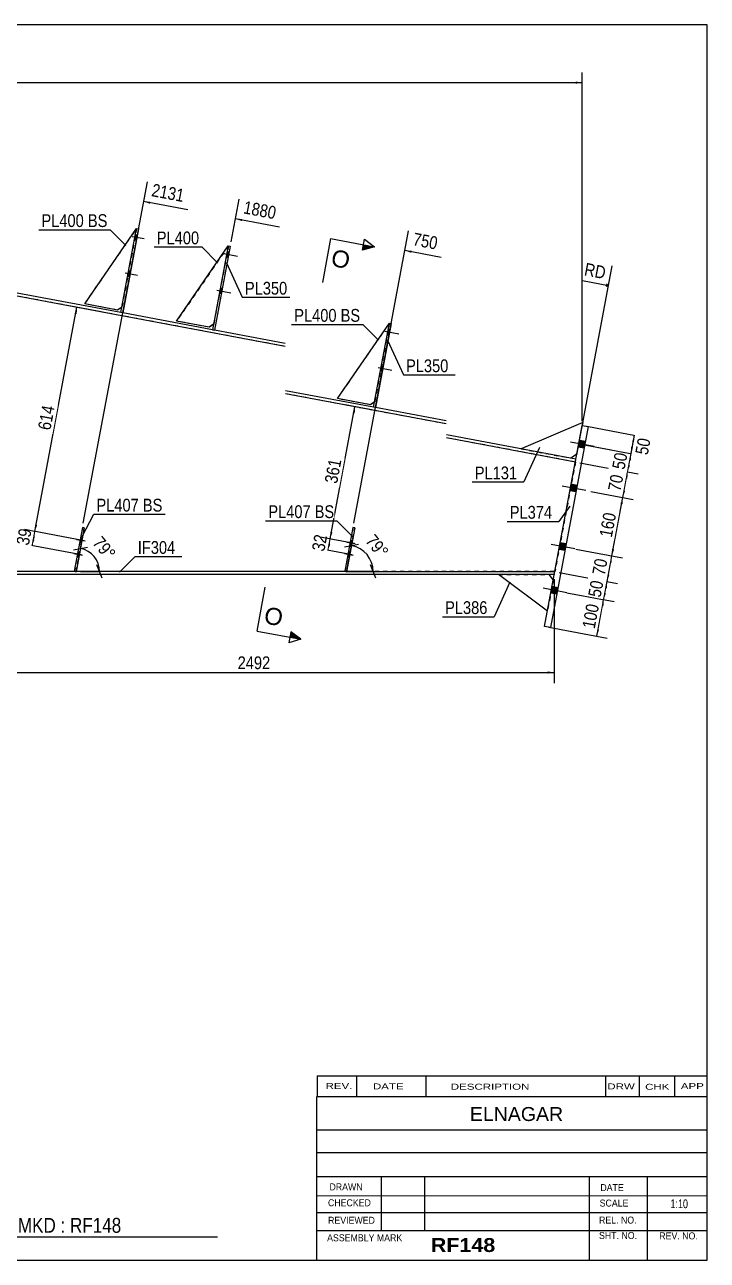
# Model space of a CAD drawing. Header units: millimetres. Extents: x -240 to 163, y -154 to 123.
# Drawn here: x 9.8 to 162.9, y -153.6 to 123.4 of the extents above; entities that cross this region are included whole.
import ezdxf

# ---------------------------------------------------------------- set-up
doc = ezdxf.new("R2010")
doc.units = ezdxf.units.MM
doc.linetypes.add('DXK_LINE_DOT1', pattern=[1.8814, 0.9407, -0.9407])
doc.linetypes.add('DXK_LINE_DOT2', pattern=[3.9198, 1.9599, -1.9599])
doc.styles.add('Arial', font='ARIAL.TTF', dxfattribs={"height": 0.2})
doc.styles.add('Arial Bold', font='ARIALBD.TTF', dxfattribs={"height": 0.2})
doc.styles.add('Arial Narrow', font='ARIALN.TTF', dxfattribs={"height": 0.2})

# ---------------------------------------------------------------- blocks, each defined once
blk = doc.blocks.new('Unknown-627308215-1211')
at = {"color": 5, "linetype": 'Continuous'}
for p, q in [((162.91, 123.44), (-237.09, 123.44)), ((-237.09, 123.44), (-237.09, -153.56)), ((162.91, -153.56), (162.91, 123.44)), ((-237.09, -153.56), (162.91, -153.56))]:
    blk.add_line(p, q, dxfattribs=at)
at = {"color": 174, "linetype": 'Continuous', "style": 'Arial'}
blk.add_text('Tekla structures', height=1.9102, rotation=90, dxfattribs=at).set_placement((-237.59, -153.06))
blk = doc.blocks.new('Part-627308215-1316 - 1232')
at = {"color": 2, "linetype": 'Continuous'}
for p, q in [((31.36, 58.91), (34.89, 77.75)), ((35.3, 77.67), (31.77, 58.84)), ((34.89, 77.75), (35.3, 77.67)), ((31.77, 58.84), (31.36, 58.91))]:
    blk.add_line(p, q, dxfattribs=at)
blk = doc.blocks.new('Part-627308215-1524 - 1232')
at = {"color": 2, "linetype": 'Continuous'}
for p, q in [((21.22, 0.83), (-6.19, 0.83)), ((68.18, 0.17), (-6.19, 0.17)), ((68.18, 0.83), (21.3, 0.83)), ((81.91, 0.83), (68.28, 0.83)), ((104.33, 0.17), (68.28, 0.17)), ((81.99, 0.83), (104.33, 0.83)), ((104.43, 0.83), (128.59, 0.83)), ((128.59, 0.17), (104.43, 0.17)), ((128.59, 0.83), (128.59, 0.17))]:
    blk.add_line(p, q, dxfattribs=at)
at = {"color": 7, "linetype": 'DXK_LINE_DOT1'}
for p, q in [((-6.19, 0.17), (-6.19, 0.83)), ((68.18, 0.83), (21.22, 0.83)), ((104.33, 0.83), (68.28, 0.83)), ((128.59, 0.83), (104.43, 0.83)), ((128.59, 0.17), (128.59, 0.17)), ((128.59, 0.17), (128.59, 0.17))]:
    blk.add_line(p, q, dxfattribs=at)
blk = doc.blocks.new('Part-627308215-1267 - 1232')
at = {"color": 2, "linetype": 'Continuous'}
for p, q in [((23.24, 60.86), (34.89, 77.75)), ((30.61, 59.48), (23.24, 60.86)), ((31.59, 60.14), (30.61, 59.48))]:
    blk.add_line(p, q, dxfattribs=at)
at = {"color": 7, "linetype": 'DXK_LINE_DOT1'}
blk.add_line((34.89, 77.75), (31.59, 60.14), dxfattribs=at)
blk = doc.blocks.new('Part-627308215-1272 - 1232')
at = {"color": 2, "linetype": 'Continuous'}
for p, q in [((43.8, 57), (55.45, 73.89)), ((51.17, 55.62), (43.8, 57)), ((52.14, 56.28), (51.17, 55.62))]:
    blk.add_line(p, q, dxfattribs=at)
at = {"color": 7, "linetype": 'DXK_LINE_DOT1'}
blk.add_line((55.45, 73.89), (52.14, 56.28), dxfattribs=at)
blk = doc.blocks.new('Part-627308215-1294 - 1232')
at = {"color": 7, "linetype": 'DXK_LINE_DOT1'}
for p, q in [((83.42, 10.72), (81.58, 0.9)), ((81.99, 0.82), (83.83, 10.65)), ((83.83, 10.65), (83.42, 10.72)), ((81.58, 0.9), (81.99, 0.82)), ((81.73, 1.71), (82.14, 1.64))]:
    blk.add_line(p, q, dxfattribs=at)
blk = doc.blocks.new('Part-627308215-1338 - 1232')
at = {"color": 2, "linetype": 'Continuous'}
for p, q in [((127.05, -8.02), (116.09, 0.17)), ((127.34, 0.17), (128.36, -1.06))]:
    blk.add_line(p, q, dxfattribs=at)
at = {"color": 7, "linetype": 'DXK_LINE_DOT1'}
for p, q in [((116.09, 0.17), (127.34, 0.17)), ((128.36, -1.06), (127.05, -8.02))]:
    blk.add_line(p, q, dxfattribs=at)
blk = doc.blocks.new('Part-627308215-1360 - 1232')
at = {"color": 2, "linetype": 'Continuous'}
for p, q in [((134.99, 34.25), (121.17, 28.37)), ((134.99, 34.25), (134.87, 33.59)), ((132.23, 26.29), (133.69, 27.29))]:
    blk.add_line(p, q, dxfattribs=at)
at = {"color": 7, "linetype": 'DXK_LINE_DOT1'}
for p, q in [((133.69, 27.29), (134.87, 33.59)), ((121.17, 28.37), (132.23, 26.29))]:
    blk.add_line(p, q, dxfattribs=at)
blk = doc.blocks.new('Part-627308215-1382 - 1232')
at = {"color": 2, "linetype": 'Continuous'}
for p, q in [((126.41, -11.45), (134.87, 33.59)), ((136.18, 33.35), (127.72, -11.7)), ((134.87, 33.59), (136.18, 33.35)), ((127.72, -11.7), (126.41, -11.45))]:
    blk.add_line(p, q, dxfattribs=at)
blk = doc.blocks.new('Bolt-627308215-1615 - 1232')
at = {"linetype": 'Continuous'}
for points in [[(34.84, 75.22), (35.06, 76.36), (34.65, 76.44), (34.43, 75.29)], [(34.84, 75.22), (35.06, 76.36), (34.65, 76.44), (34.43, 75.29)], [(34.84, 75.22), (35.06, 76.36), (34.65, 76.44), (34.43, 75.29)], [(33.3, 67.03), (33.52, 68.17), (33.11, 68.25), (32.89, 67.1)], [(33.3, 67.03), (33.52, 68.17), (33.11, 68.25), (32.89, 67.1)], [(33.3, 67.03), (33.52, 68.17), (33.11, 68.25), (32.89, 67.1)]]:
    blk.add_hatch(color=3, dxfattribs=at).paths.add_polyline_path(points)
at = {"color": 3, "linetype": 'Continuous'}
for p, q in [((33.88, 75.99), (36.59, 75.48)), ((33.88, 75.99), (36.59, 75.48)), ((33.88, 75.99), (36.59, 75.48)), ((34.43, 75.29), (34.84, 75.22)), ((34.43, 75.29), (34.84, 75.22)), ((34.43, 75.29), (34.84, 75.22)), ((34.65, 76.44), (35.06, 76.36)), ((34.65, 76.44), (35.06, 76.36)), ((34.65, 76.44), (35.06, 76.36)), ((32.35, 67.8), (35.05, 67.29)), ((32.35, 67.8), (35.05, 67.29)), ((32.35, 67.8), (35.05, 67.29)), ((32.89, 67.1), (33.3, 67.03)), ((32.89, 67.1), (33.3, 67.03)), ((32.89, 67.1), (33.3, 67.03)), ((33.11, 68.25), (33.52, 68.17)), ((33.11, 68.25), (33.52, 68.17)), ((33.11, 68.25), (33.52, 68.17))]:
    blk.add_line(p, q, dxfattribs=at)
blk = doc.blocks.new('Part-627308215-1418 - 1232')
at = {"color": 2, "linetype": 'Continuous'}
for p, q in [((55.45, 73.89), (51.91, 55.05)), ((55.86, 73.81), (52.32, 54.98)), ((55.45, 73.89), (55.86, 73.81)), ((51.91, 55.05), (52.32, 54.98))]:
    blk.add_line(p, q, dxfattribs=at)
blk = doc.blocks.new('Part-627308215-1445 - 1232')
at = {"color": 2, "linetype": 'Continuous'}
for p, q in [((83.42, 10.72), (81.58, 0.9)), ((83.83, 10.65), (81.99, 0.82)), ((83.42, 10.72), (83.83, 10.65)), ((81.99, 0.82), (81.58, 0.9))]:
    blk.add_line(p, q, dxfattribs=at)
blk = doc.blocks.new('Part-627308215-1450 - 1232')
at = {"color": 2, "linetype": 'Continuous'}
for p, q in [((79.95, 39.62), (91.6, 56.51)), ((87.32, 38.24), (79.95, 39.62)), ((88.29, 38.9), (87.32, 38.24))]:
    blk.add_line(p, q, dxfattribs=at)
at = {"color": 7, "linetype": 'DXK_LINE_DOT1'}
blk.add_line((91.6, 56.51), (88.29, 38.9), dxfattribs=at)
blk = doc.blocks.new('Part-627308215-1455 - 1232')
at = {"color": 2, "linetype": 'Continuous'}
for p, q in [((88.06, 37.67), (91.6, 56.51)), ((92.01, 56.43), (88.47, 37.6)), ((91.6, 56.51), (92.01, 56.43)), ((88.47, 37.6), (88.06, 37.67))]:
    blk.add_line(p, q, dxfattribs=at)
blk = doc.blocks.new('Bolt-627308215-1614 - 1232')
at = {"color": 3, "linetype": 'DXK_LINE_DOT2'}
for p, q in [((82.01, 7.47), (84.71, 6.97)), ((82.68, 6.75), (83.09, 6.68)), ((82.89, 7.9), (83.3, 7.82)), ((81.52, 4.89), (84.22, 4.38)), ((82.19, 4.17), (82.6, 4.09)), ((82.41, 5.32), (82.82, 5.24))]:
    blk.add_line(p, q, dxfattribs=at)
blk = doc.blocks.new('Bolt-627308215-1621 - 1232')
at = {"linetype": 'Continuous'}
for points in [[(82.89, 7.9), (82.68, 6.75), (83.09, 6.68), (83.3, 7.82)], [(82.41, 5.32), (82.19, 4.17), (82.6, 4.09), (82.82, 5.24)]]:
    blk.add_hatch(color=3, dxfattribs=at).paths.add_polyline_path(points)
at = {"color": 3, "linetype": 'Continuous'}
for p, q in [((82.13, 7.45), (83.19, 7.25)), ((82.68, 6.75), (83.09, 6.68)), ((82.89, 7.9), (83.3, 7.82)), ((81.64, 4.87), (82.71, 4.67)), ((82.19, 4.17), (82.6, 4.09)), ((82.41, 5.32), (82.82, 5.24))]:
    blk.add_line(p, q, dxfattribs=at)
blk = doc.blocks.new('Part-627308215-1502 - 1232')
at = {"color": 2, "linetype": 'Continuous'}
for p, q in [((-39.52, 71.55), (-39.4, 72.2)), ((-39.4, 72.2), (-7.06, 66.13)), ((68.18, 51.32), (-39.52, 71.55)), ((31.36, 58.91), (-6.65, 66.05)), ((51.91, 55.05), (31.77, 58.84)), ((68.18, 52), (52.32, 54.98)), ((88.06, 37.67), (68.28, 41.39)), ((104.33, 33.94), (68.28, 40.71)), ((104.33, 34.62), (88.47, 37.6)), ((133.45, 26.06), (104.43, 31.51)), ((133.33, 25.4), (104.43, 30.83))]:
    blk.add_line(p, q, dxfattribs=at)
at = {"color": 7, "linetype": 'DXK_LINE_DOT1'}
for p, q in [((-6.65, 66.05), (-7.06, 66.13)), ((31.77, 58.84), (31.36, 58.91)), ((52.32, 54.98), (51.91, 55.05)), ((88.47, 37.6), (88.06, 37.67)), ((133.33, 25.4), (133.45, 26.06))]:
    blk.add_line(p, q, dxfattribs=at)
blk = doc.blocks.new('Bolt-627308215-1619 - 1232')
at = {"linetype": 'Continuous'}
for points in [[(55.4, 71.36), (55.61, 72.5), (55.2, 72.58), (54.99, 71.43)], [(55.4, 71.36), (55.61, 72.5), (55.2, 72.58), (54.99, 71.43)], [(55.4, 71.36), (55.61, 72.5), (55.2, 72.58), (54.99, 71.43)], [(53.86, 63.17), (54.08, 64.31), (53.67, 64.39), (53.45, 63.24)], [(53.86, 63.17), (54.08, 64.31), (53.67, 64.39), (53.45, 63.24)], [(53.86, 63.17), (54.08, 64.31), (53.67, 64.39), (53.45, 63.24)]]:
    blk.add_hatch(color=3, dxfattribs=at).paths.add_polyline_path(points)
at = {"color": 3, "linetype": 'Continuous'}
for p, q in [((54.44, 72.13), (57.55, 71.55)), ((54.44, 72.13), (57.55, 71.55)), ((54.44, 72.13), (57.55, 71.55)), ((55.2, 72.58), (55.61, 72.5)), ((55.2, 72.58), (55.61, 72.5)), ((55.2, 72.58), (55.61, 72.5)), ((54.99, 71.43), (55.4, 71.36)), ((54.99, 71.43), (55.4, 71.36)), ((54.99, 71.43), (55.4, 71.36)), ((52.9, 63.94), (56.02, 63.36)), ((52.9, 63.94), (56.02, 63.36)), ((52.9, 63.94), (56.02, 63.36)), ((53.67, 64.39), (54.08, 64.31)), ((53.67, 64.39), (54.08, 64.31)), ((53.67, 64.39), (54.08, 64.31)), ((53.45, 63.24), (53.86, 63.17)), ((53.45, 63.24), (53.86, 63.17)), ((53.45, 63.24), (53.86, 63.17))]:
    blk.add_line(p, q, dxfattribs=at)
blk = doc.blocks.new('Bolt-627308215-1616 - 1232')
at = {"linetype": 'Continuous'}
for points in [[(134.24, 30.23), (133.96, 28.76), (135.27, 28.51), (135.55, 29.99)], [(134.24, 30.23), (133.96, 28.76), (135.27, 28.51), (135.55, 29.99)], [(132.39, 20.41), (132.12, 18.93), (133.43, 18.69), (133.7, 20.16)], [(132.39, 20.41), (132.12, 18.93), (133.43, 18.69), (133.7, 20.16)], [(129.93, 7.3), (129.66, 5.83), (130.97, 5.58), (131.24, 7.06)], [(129.93, 7.3), (129.66, 5.83), (130.97, 5.58), (131.24, 7.06)], [(128.09, -2.53), (127.81, -4), (129.12, -4.25), (129.4, -2.77)], [(128.09, -2.53), (127.81, -4), (129.12, -4.25), (129.4, -2.77)]]:
    blk.add_hatch(color=3, dxfattribs=at).paths.add_polyline_path(points)
at = {"color": 3, "linetype": 'Continuous'}
for p, q in [((137.54, 28.85), (132.22, 29.85)), ((137.54, 28.85), (132.22, 29.85)), ((135.27, 28.51), (133.96, 28.76)), ((135.27, 28.51), (133.96, 28.76)), ((135.55, 29.99), (134.24, 30.23)), ((135.55, 29.99), (134.24, 30.23)), ((135.69, 19.02), (130.37, 20.02)), ((135.69, 19.02), (130.37, 20.02)), ((133.7, 20.16), (132.39, 20.41)), ((133.7, 20.16), (132.39, 20.41)), ((133.43, 18.69), (132.12, 18.93)), ((133.43, 18.69), (132.12, 18.93)), ((133.23, 5.92), (127.91, 6.92)), ((133.23, 5.92), (127.91, 6.92)), ((130.97, 5.58), (129.66, 5.83)), ((130.97, 5.58), (129.66, 5.83)), ((131.24, 7.06), (129.93, 7.3)), ((131.24, 7.06), (129.93, 7.3)), ((129.4, -2.77), (128.09, -2.53)), ((129.4, -2.77), (128.09, -2.53)), ((131.39, -3.91), (126.06, -2.91)), ((131.39, -3.91), (126.06, -2.91)), ((129.12, -4.25), (127.81, -4)), ((129.12, -4.25), (127.81, -4))]:
    blk.add_line(p, q, dxfattribs=at)
blk = doc.blocks.new('Bolt-627308215-1611 - 1232')
at = {"color": 3, "linetype": 'DXK_LINE_DOT2'}
for p, q in [((22.31, 8.49), (22.72, 8.42)), ((21.42, 8.07), (24.13, 7.56)), ((22.1, 7.35), (22.5, 7.27)), ((20.83, 4.89), (23.53, 4.38)), ((21.5, 4.17), (21.91, 4.1)), ((21.71, 5.32), (22.12, 5.24))]:
    blk.add_line(p, q, dxfattribs=at)
blk = doc.blocks.new('Bolt-627308215-1612 - 1232')
at = {"linetype": 'Continuous'}
for points in [[(22.5, 7.27), (22.72, 8.42), (22.31, 8.49), (22.1, 7.35)], [(21.91, 4.1), (22.12, 5.24), (21.71, 5.32), (21.5, 4.17)]]:
    blk.add_hatch(color=3, dxfattribs=at).paths.add_polyline_path(points)
at = {"color": 3, "linetype": 'Continuous'}
for p, q in [((22.31, 8.49), (22.72, 8.42)), ((21.55, 8.04), (22.61, 7.84)), ((22.1, 7.35), (22.5, 7.27)), ((20.95, 4.87), (22.02, 4.67)), ((21.5, 4.17), (21.91, 4.1)), ((21.71, 5.32), (22.12, 5.24))]:
    blk.add_line(p, q, dxfattribs=at)
blk = doc.blocks.new('Bolt-627308215-1622 - 1232')
at = {"linetype": 'Continuous'}
for points in [[(91.54, 53.98), (91.76, 55.12), (91.35, 55.2), (91.14, 54.05)], [(91.54, 53.98), (91.76, 55.12), (91.35, 55.2), (91.14, 54.05)], [(91.54, 53.98), (91.76, 55.12), (91.35, 55.2), (91.14, 54.05)], [(90.01, 45.79), (90.22, 46.93), (89.81, 47.01), (89.6, 45.86)], [(90.01, 45.79), (90.22, 46.93), (89.81, 47.01), (89.6, 45.86)], [(90.01, 45.79), (90.22, 46.93), (89.81, 47.01), (89.6, 45.86)]]:
    blk.add_hatch(color=3, dxfattribs=at).paths.add_polyline_path(points)
at = {"color": 3, "linetype": 'Continuous'}
for p, q in [((90.59, 54.75), (93.7, 54.16)), ((90.59, 54.75), (93.7, 54.16)), ((90.59, 54.75), (93.7, 54.16)), ((91.14, 54.05), (91.54, 53.98)), ((91.14, 54.05), (91.54, 53.98)), ((91.14, 54.05), (91.54, 53.98)), ((91.35, 55.2), (91.76, 55.12)), ((91.35, 55.2), (91.76, 55.12)), ((91.35, 55.2), (91.76, 55.12)), ((89.05, 46.56), (92.16, 45.97)), ((89.05, 46.56), (92.16, 45.97)), ((89.05, 46.56), (92.16, 45.97)), ((89.6, 45.86), (90.01, 45.79)), ((89.6, 45.86), (90.01, 45.79)), ((89.6, 45.86), (90.01, 45.79)), ((89.81, 47.01), (90.22, 46.93)), ((89.81, 47.01), (90.22, 46.93)), ((89.81, 47.01), (90.22, 46.93))]:
    blk.add_line(p, q, dxfattribs=at)
blk = doc.blocks.new('Part-627308215-1648 - 1232')
at = {"color": 2, "linetype": 'Continuous'}
for p, q in [((-39.52, 0.83), (-39.52, 71.55)), ((128.72, 0.83), (128.59, 0.83))]:
    blk.add_line(p, q, dxfattribs=at)
at = {"color": 7, "linetype": 'DXK_LINE_DOT1'}
for p, q in [((68.18, 51.32), (-39.52, 71.55)), ((104.33, 33.94), (68.28, 40.71)), ((133.33, 25.4), (104.43, 30.83)), ((133.33, 25.4), (128.72, 0.83)), ((21.22, 0.83), (-39.52, 0.83))]:
    blk.add_line(p, q, dxfattribs=at)
blk = doc.blocks.new('Part-627308215-1685 - 1232')
at = {"color": 7, "linetype": 'DXK_LINE_DOT1'}
for p, q in [((23.24, 60.86), (34.89, 77.75)), ((30.61, 59.48), (23.24, 60.86)), ((31.59, 60.14), (30.61, 59.48))]:
    blk.add_line(p, q, dxfattribs=at)
blk = doc.blocks.new('Part-627308215-1690 - 1232')
at = {"color": 7, "linetype": 'DXK_LINE_DOT1'}
for p, q in [((55.49, 73.88), (43.84, 56.99)), ((55.49, 73.88), (52.18, 56.27)), ((51.17, 55.62), (43.84, 56.99)), ((52.18, 56.27), (52.14, 56.24))]:
    blk.add_line(p, q, dxfattribs=at)
at = {"color": 2, "linetype": 'Continuous'}
for p, q in [((51.21, 55.61), (51.17, 55.62)), ((52.14, 56.24), (51.21, 55.61))]:
    blk.add_line(p, q, dxfattribs=at)
blk = doc.blocks.new('Part-627308215-1695 - 1232')
at = {"color": 7, "linetype": 'DXK_LINE_DOT1'}
for p, q in [((79.95, 39.62), (91.6, 56.51)), ((87.32, 38.24), (79.95, 39.62)), ((88.29, 38.9), (87.32, 38.24))]:
    blk.add_line(p, q, dxfattribs=at)
blk = doc.blocks.new('Part-627308215-1705 - 1232')
at = {"color": 7, "linetype": 'DXK_LINE_DOT1'}
for p, q in [((22.73, 10.72), (20.88, 0.9)), ((21.29, 0.82), (23.14, 10.65)), ((23.14, 10.65), (22.73, 10.72)), ((20.88, 0.9), (21.29, 0.82)), ((21.04, 1.72), (21.45, 1.64))]:
    blk.add_line(p, q, dxfattribs=at)
blk = doc.blocks.new('Part-627308215-1710 - 1232')
at = {"color": 2, "linetype": 'Continuous'}
for p, q in [((22.73, 10.72), (20.88, 0.9)), ((23.14, 10.65), (21.29, 0.82)), ((22.73, 10.72), (23.14, 10.65)), ((21.29, 0.82), (20.88, 0.9))]:
    blk.add_line(p, q, dxfattribs=at)
blk = doc.blocks.new('StraightDimension-627308215-1751 - 1232')
at = {"linetype": 'Continuous'}
for points in [[(77.78, 6.75), (78.3, 8.18), (78.27, 6.66)], [(78.34, 7.02), (77.81, 5.59), (77.85, 7.11)]]:
    blk.add_hatch(color=7, dxfattribs=at).paths.add_polyline_path(points)
at = {"color": 7, "linetype": 'Continuous'}
for p, q in [((83.76, 7.15), (76.09, 8.59)), ((83.27, 4.57), (75.6, 6.01)), ((77.81, 5.59), (78.3, 8.18))]:
    blk.add_line(p, q, dxfattribs=at)
at = {"color": 0}
blk.add_wipeout([(78.36, 9.3), (74.23, 10.07), (73.33, 5.3), (77.46, 4.53)], dxfattribs=at)
at = {"color": 3, "style": 'Arial Narrow'}
blk.add_text('32', height=2.863, rotation=79.3661, dxfattribs=at).set_placement((76.98, 5.23))
blk = doc.blocks.new('StraightDimension-627308215-1752 - 1232')
at = {"linetype": 'Continuous'}
for points in [[(83.34, 36.35), (83.86, 37.78), (83.83, 36.26)], [(78.82, 9.6), (78.3, 8.18), (78.33, 9.7)]]:
    blk.add_hatch(color=7, dxfattribs=at).paths.add_polyline_path(points)
at = {"color": 7, "linetype": 'Continuous'}
for p, q in [((78.3, 8.18), (83.86, 37.78)), ((94.71, 35.75), (81.65, 38.2)), ((83.76, 7.15), (76.09, 8.59))]:
    blk.add_line(p, q, dxfattribs=at)
at = {"color": 0}
blk.add_wipeout([(81.55, 26.29), (77.42, 27.07), (76.19, 20.5), (80.32, 19.72)], dxfattribs=at)
at = {"color": 3, "style": 'Arial Narrow'}
blk.add_text('361', height=2.863, rotation=79.3661, dxfattribs=at).set_placement((79.84, 20.42))
blk = doc.blocks.new('StraightDimension-627308215-1766 - 1232')
at = {"linetype": 'Continuous'}
for points in [[(11.53, 8.4), (12.05, 9.83), (12.02, 8.31)], [(11.98, 8.08), (11.45, 6.65), (11.49, 8.17)]]:
    blk.add_hatch(color=7, dxfattribs=at).paths.add_polyline_path(points)
at = {"color": 7, "linetype": 'Continuous'}
for p, q in [((23.14, 7.74), (9.84, 10.24)), ((11.45, 6.65), (12.05, 9.83)), ((22.55, 4.57), (9.24, 7.07))]:
    blk.add_line(p, q, dxfattribs=at)
at = {"color": 0}
blk.add_wipeout([(12.05, 10.65), (7.93, 11.43), (7.03, 6.66), (11.16, 5.88)], dxfattribs=at)
at = {"color": 3, "style": 'Arial Narrow'}
blk.add_text('39', height=2.863, rotation=79.3661, dxfattribs=at).set_placement((10.68, 6.58))
blk = doc.blocks.new('StraightDimension-627308215-1767 - 1232')
at = {"linetype": 'Continuous'}
for points in [[(20.97, 58.66), (21.49, 60.09), (21.46, 58.57)], [(12.57, 11.26), (12.05, 9.83), (12.08, 11.35)]]:
    blk.add_hatch(color=7, dxfattribs=at).paths.add_polyline_path(points)
at = {"color": 7, "linetype": 'Continuous'}
for p, q in [((12.05, 9.83), (21.49, 60.09)), ((26.93, 59.07), (19.28, 60.5)), ((23.14, 7.74), (9.84, 10.24))]:
    blk.add_line(p, q, dxfattribs=at)
at = {"color": 0}
blk.add_wipeout([(17.24, 38.27), (13.11, 39.05), (11.88, 32.48), (16.01, 31.7)], dxfattribs=at)
at = {"color": 3, "style": 'Arial Narrow'}
blk.add_text('614', height=2.863, rotation=79.3661, dxfattribs=at).set_placement((15.53, 32.4))
blk = doc.blocks.new('StraightDimension-627308215-1807 - 1232')
at = {"linetype": 'Continuous'}
blk.add_hatch(color=7, dxfattribs=at).paths.add_polyline_path([(58.48, 79.42), (57.05, 79.95), (58.57, 79.91)])
at = {"color": 7, "linetype": 'Continuous'}
for p, q in [((56.09, 74.79), (57.88, 84.37)), ((66.94, 78.09), (57.05, 79.95))]:
    blk.add_line(p, q, dxfattribs=at)
at = {"color": 0}
blk.add_wipeout([(66.35, 79.12), (67.12, 83.24), (58.76, 84.82), (57.98, 80.69)], dxfattribs=at)
at = {"color": 3, "style": 'Arial Narrow'}
blk.add_text('1880', height=2.863, rotation=-10.6341, dxfattribs=at).set_placement((58.68, 81.17))
blk = doc.blocks.new('StraightDimension-627308215-1820 - 1232')
at = {"linetype": 'Continuous'}
blk.add_hatch(color=7, dxfattribs=at).paths.add_polyline_path([(37.88, 83.29), (36.46, 83.81), (37.98, 83.78)])
at = {"color": 7, "linetype": 'Continuous'}
for p, q in [((22.91, 11.71), (37.29, 88.24)), ((46.35, 81.96), (36.46, 83.81))]:
    blk.add_line(p, q, dxfattribs=at)
at = {"color": 0}
blk.add_wipeout([(45.75, 82.98), (46.53, 87.11), (38.16, 88.68), (37.38, 84.56)], dxfattribs=at)
at = {"color": 3, "style": 'Arial Narrow'}
blk.add_text('2131', height=2.863, rotation=-10.6341, dxfattribs=at).set_placement((38.08, 85.03))
blk = doc.blocks.new('StraightDimension-627308215-1833 - 1232')
at = {"linetype": 'Continuous'}
blk.add_hatch(color=7, dxfattribs=at).paths.add_polyline_path([(96.51, 72.29), (95.08, 72.81), (96.6, 72.78)])
at = {"color": 7, "linetype": 'Continuous'}
for p, q in [((83.61, 11.71), (95.91, 77.23)), ((103.18, 71.29), (95.08, 72.81))]:
    blk.add_line(p, q, dxfattribs=at)
at = {"color": 0, "linetype": 'Continuous'}
blk.add_wipeout([(140.3, 65.69), (141.08, 69.82), (135.23, 70.92), (134.46, 66.79)], dxfattribs=at)
at = {"color": 7, "linetype": 'Continuous'}
for p, q in [((133.64, 27.04), (141.6, 69.42)), ((134.94, 66.09), (140.77, 65)), ((140.23, 64.84), (140.77, 65)), ((140.32, 65.33), (140.77, 65))]:
    blk.add_line(p, q, dxfattribs=at)
at = {"color": 3, "linetype": 'Continuous', "style": 'Arial Narrow'}
blk.add_text('RD', height=2.863, rotation=-10.6341, dxfattribs=at).set_placement((135.16, 67.27))
at = {"color": 0}
blk.add_wipeout([(102.58, 72.32), (103.35, 76.45), (96.79, 77.68), (96.01, 73.55)], dxfattribs=at)
at = {"color": 3, "style": 'Arial Narrow'}
blk.add_text('750', height=2.863, rotation=-10.6341, dxfattribs=at).set_placement((96.71, 74.03))
blk = doc.blocks.new('StraightDimension-627308215-1902 - 1232')
at = {"linetype": 'Continuous'}
for points in [[(-4.69, -22.03), (-6.19, -21.78), (-4.69, -21.53)], [(127.09, -21.53), (128.59, -21.78), (127.09, -22.03)]]:
    blk.add_hatch(color=7, dxfattribs=at).paths.add_polyline_path(points)
at = {"color": 7, "linetype": 'Continuous'}
for p, q in [((-6.19, -1.83), (-6.19, -24.18)), ((128.59, -0.83), (128.59, -24.18)), ((-6.19, -21.78), (128.59, -21.78))]:
    blk.add_line(p, q, dxfattribs=at)
at = {"color": 0}
blk.add_wipeout([(65.46, -21.63), (65.46, -17.43), (56.95, -17.43), (56.95, -21.63)], dxfattribs=at)
at = {"color": 3, "style": 'Arial Narrow'}
blk.add_text('2492', height=2.863, dxfattribs=at).set_placement((57.55, -21.03))
blk = doc.blocks.new('AngleDimension-627308215-12835 - 1232')
at = {"color": 1, "linetype": 'Continuous'}
for p, q in [((20.69, 5.72), (23.86, 6.35)), ((22.27, 6.04), (21.3, 0.83)), ((26.59, 0.83), (21.3, 0.83)), ((22.3, 0.83), (26.59, 0.83)), ((27.19, -0.67), (25.99, 2.33))]:
    blk.add_line(p, q, dxfattribs=at)
blk.add_arc((21.3, 0.83), 5.29, 359.9997, 79.3635, dxfattribs=at)
at = {"color": 0}
blk.add_wipeout([(28.12, 2.3), (31.36, 4.98), (27.23, 9.95), (24, 7.27)], dxfattribs=at)
at = {"color": 136, "style": 'Arial Narrow'}
blk.add_text('79°', height=2.863, rotation=-50.3172, dxfattribs=at).set_placement((24.85, 7.19))
blk = doc.blocks.new('StraightDimension-627308215-2024 - 1232')
at = {"linetype": 'Continuous'}
for points in [[(-212.41, 110.21), (-213.91, 110.46), (-212.41, 110.71)], [(133.37, 110.71), (134.87, 110.46), (133.37, 110.21)]]:
    blk.add_hatch(color=7, dxfattribs=at).paths.add_polyline_path(points)
at = {"color": 7, "linetype": 'Continuous'}
for p, q in [((-213.91, 34.59), (-213.91, 112.71)), ((134.87, 34.59), (134.87, 112.71)), ((-213.91, 110.46), (134.87, 110.46))]:
    blk.add_line(p, q, dxfattribs=at)
at = {"color": 0}
blk.add_wipeout([(-35.26, 110.61), (-35.26, 114.81), (-43.78, 114.81), (-43.78, 110.61)], dxfattribs=at)
at = {"color": 3, "style": 'Arial Narrow'}
blk.add_text('5934', height=2.863, dxfattribs=at).set_placement((-43.18, 111.21))
blk = doc.blocks.new('StraightDimension-627308215-2140 - 1232')
at = {"linetype": 'Continuous'}
for points in [[(140.97, 2.94), (141.49, 4.37), (141.46, 2.85)], [(140.94, 0.06), (140.42, -1.37), (140.45, 0.16)]]:
    blk.add_hatch(color=7, dxfattribs=at).paths.add_polyline_path(points)
at = {"color": 7, "linetype": 'Continuous'}
for p, q in [((133.41, 5.89), (143.85, 3.93)), ((140.42, -1.37), (141.49, 4.37)), ((129.7, 0.65), (142.78, -1.81))]:
    blk.add_line(p, q, dxfattribs=at)
at = {"color": 0}
blk.add_wipeout([(141.26, 3.92), (137.13, 4.69), (136.23, -0.08), (140.36, -0.86)], dxfattribs=at)
at = {"color": 3, "style": 'Arial Narrow'}
blk.add_text('70', height=2.863, rotation=79.3661, dxfattribs=at).set_placement((139.88, -0.16))
blk = doc.blocks.new('StraightDimension-627308215-2151 - 1232')
at = {"linetype": 'Continuous'}
for points in [[(143.43, 16.04), (143.96, 17.47), (143.92, 15.95)], [(142.02, 5.8), (141.49, 4.37), (141.53, 5.89)]]:
    blk.add_hatch(color=7, dxfattribs=at).paths.add_polyline_path(points)
at = {"color": 7, "linetype": 'Continuous'}
for p, q in [((136.8, 18.82), (146.31, 17.03)), ((141.49, 4.37), (143.96, 17.47)), ((133.41, 5.89), (143.85, 3.93))]:
    blk.add_line(p, q, dxfattribs=at)
at = {"color": 0}
blk.add_wipeout([(143.19, 14.23), (139.07, 15.01), (137.83, 8.44), (141.96, 7.66)], dxfattribs=at)
at = {"color": 3, "style": 'Arial Narrow'}
blk.add_text('160', height=2.863, rotation=79.3661, dxfattribs=at).set_placement((141.48, 8.36))
blk = doc.blocks.new('StraightDimension-627308215-2158 - 1232')
at = {"linetype": 'Continuous'}
for points in [[(144.51, 21.78), (145.03, 23.21), (145, 21.68)], [(144.48, 18.9), (143.96, 17.47), (143.99, 18.99)]]:
    blk.add_hatch(color=7, dxfattribs=at).paths.add_polyline_path(points)
at = {"color": 7, "linetype": 'Continuous'}
for p, q in [((134.31, 25.22), (147.39, 22.76)), ((143.96, 17.47), (145.03, 23.21)), ((136.8, 18.82), (146.31, 17.03))]:
    blk.add_line(p, q, dxfattribs=at)
at = {"color": 0}
blk.add_wipeout([(144.79, 22.75), (140.67, 23.53), (139.77, 18.76), (143.9, 17.98)], dxfattribs=at)
at = {"color": 3, "style": 'Arial Narrow'}
blk.add_text('70', height=2.863, rotation=79.3661, dxfattribs=at).set_placement((143.42, 18.68))
blk = doc.blocks.new('StraightDimension-627308215-2167 - 1232')
at = {"linetype": 'Continuous'}
for points in [[(145.28, 25.87), (145.8, 27.3), (145.77, 25.78)], [(145.55, 24.63), (145.03, 23.21), (145.06, 24.73)]]:
    blk.add_hatch(color=7, dxfattribs=at).paths.add_polyline_path(points)
at = {"color": 7, "linetype": 'Continuous'}
for p, q in [((134.14, 29.49), (148.16, 26.86)), ((134.31, 25.22), (147.39, 22.76)), ((145.03, 23.21), (145.8, 27.3))]:
    blk.add_line(p, q, dxfattribs=at)
at = {"color": 0}
blk.add_wipeout([(145.72, 27.67), (141.59, 28.44), (140.69, 23.67), (144.82, 22.89)], dxfattribs=at)
at = {"color": 3, "style": 'Arial Narrow'}
blk.add_text('50', height=2.863, rotation=79.3661, dxfattribs=at).set_placement((144.34, 23.59))
blk = doc.blocks.new('StraightDimension-627308215-2176 - 1232')
at = {"linetype": 'Continuous'}
for points in [[(146.05, 29.97), (146.57, 31.4), (146.54, 29.88)], [(146.32, 28.73), (145.8, 27.3), (145.83, 28.82)]]:
    blk.add_hatch(color=7, dxfattribs=at).paths.add_polyline_path(points)
at = {"color": 7, "linetype": 'Continuous'}
for p, q in [((135.85, 33.41), (148.78, 30.98)), ((145.8, 27.3), (146.57, 31.4)), ((134.14, 29.49), (148.01, 26.89))]:
    blk.add_line(p, q, dxfattribs=at)
at = {"color": 0}
blk.add_wipeout([(150.91, 30.93), (146.78, 31.71), (145.88, 26.93), (150.01, 26.16)], dxfattribs=at)
at = {"color": 3, "style": 'Arial Narrow'}
blk.add_text('50', height=2.863, rotation=79.3661, dxfattribs=at).set_placement((149.53, 26.86))
blk = doc.blocks.new('StraightDimension-627308215-2186 - 1232')
at = {"linetype": 'Continuous'}
for points in [[(139.9, -2.79), (140.42, -1.37), (140.39, -2.89)], [(140.17, -4.03), (139.65, -5.46), (139.68, -3.94)]]:
    blk.add_hatch(color=7, dxfattribs=at).paths.add_polyline_path(points)
at = {"color": 7, "linetype": 'Continuous'}
for p, q in [((129.7, 0.65), (142.78, -1.81)), ((139.65, -5.46), (140.42, -1.37)), ((131.41, -3.91), (142.01, -5.9))]:
    blk.add_line(p, q, dxfattribs=at)
at = {"color": 0}
blk.add_wipeout([(140.33, -1), (136.21, -0.22), (135.31, -5), (139.44, -5.77)], dxfattribs=at)
at = {"color": 3, "style": 'Arial Narrow'}
blk.add_text('50', height=2.863, rotation=79.3661, dxfattribs=at).set_placement((138.96, -5.07))
blk = doc.blocks.new('StraightDimension-627308215-2196 - 1232')
at = {"linetype": 'Continuous'}
for points in [[(139.13, -6.89), (139.65, -5.46), (139.62, -6.98)], [(138.63, -12.22), (138.11, -13.65), (138.14, -12.13)]]:
    blk.add_hatch(color=7, dxfattribs=at).paths.add_polyline_path(points)
at = {"color": 7, "linetype": 'Continuous'}
for p, q in [((131.41, -3.91), (142.01, -5.9)), ((138.11, -13.65), (139.65, -5.46)), ((127.39, -11.64), (140.47, -14.09))]:
    blk.add_line(p, q, dxfattribs=at)
at = {"color": 0}
blk.add_wipeout([(139.35, -6.24), (135.22, -5.47), (133.99, -12.04), (138.12, -12.81)], dxfattribs=at)
at = {"color": 3, "style": 'Arial Narrow'}
blk.add_text('100', height=2.863, rotation=79.3661, dxfattribs=at).set_placement((137.64, -12.11))
blk = doc.blocks.new('AngleDimension-627308215-12779 - 1232')
at = {"color": 1, "linetype": 'Continuous'}
for p, q in [((81.51, 6.39), (84.68, 7.01)), ((83.09, 6.7), (81.99, 0.83)), ((82.17, 1.82), (83.09, 6.7)), ((87.96, 0.83), (81.99, 0.83)), ((88.56, -0.67), (87.36, 2.33))]:
    blk.add_line(p, q, dxfattribs=at)
blk.add_arc((81.99, 0.83), 5.97, 359.9997, 79.3635, dxfattribs=at)
at = {"color": 0}
blk.add_wipeout([(89.34, 2.73), (92.57, 5.42), (88.45, 10.39), (85.21, 7.7)], dxfattribs=at)
at = {"color": 136, "style": 'Arial Narrow'}
blk.add_text('79°', height=2.863, rotation=-50.3172, dxfattribs=at).set_placement((86.06, 7.63))
blk = doc.blocks.new('CBS_CALLOFF-627308215-12913')
at = {"color": 7, "linetype": 'Continuous'}
blk.add_line((-63.21, -148.29), (53.02, -148.31), dxfattribs=at)
at = {"color": 3, "linetype": 'Continuous', "style": 'Arial Narrow'}
blk.add_text('QTY= 1 Nos.      RAFTER     MKD : RF148', height=3.3405, dxfattribs=at).set_placement((-40.98, -147.39))
blk = doc.blocks.new('CBS_NAME_BLOG-627308215-12914')
at = {"color": 7, "linetype": 'Continuous'}
for p, q in [((75.32, -116.8), (162.84, -116.8)), ((75.32, -153.51), (75.32, -116.81)), ((75.32, -124.34), (162.84, -124.34)), ((75.39, -129.4), (162.91, -129.4)), ((75.32, -134.77), (162.84, -134.77)), ((89.85, -146.87), (89.85, -134.77)), ((99.53, -146.85), (99.53, -134.78)), ((136.45, -153.51), (136.45, -134.78)), ((149.5, -153.51), (149.5, -134.77)), ((75.33, -139.07), (162.91, -139.05)), ((75.32, -142.81), (162.84, -142.81)), ((75.32, -146.86), (162.84, -146.86)), ((75.32, -153.56), (162.91, -153.56))]:
    blk.add_line(p, q, dxfattribs=at)
at = {"color": 3, "linetype": 'Continuous', "style": 'Arial'}
blk.add_text('ELNAGAR', height=3.133, dxfattribs=at).set_placement((109.65, -122.33))
at = {"color": 3, "linetype": 'Continuous'}
for s, height, style, width, p in [('DRAWN', 1.566, 'Arial', 0.9, (78.15, -137.88)), ('DATE', 1.566, 'Arial', 0.9, (138.92, -138.04)), ('CHECKED', 1.566, 'Arial', 0.9, (77.81, -141.45)), ('SCALE', 1.566, 'Arial', 0.9, (138.76, -141.51)), ('1:10', 1.957, 'Arial Narrow', 0.9, (154.65, -141.87)), ('REVIEWED', 1.566, 'Arial', 0.9, (77.84, -145.37)), ('REL. NO.', 1.566, 'Arial', 0.9, (138.62, -145.32)), ('ASSEMBLY MARK', 1.5663, 'Arial', 0.9, (77.62, -149.3)), ('RF148', 3.131, 'Arial Bold', 1.1, (100.9, -151.7)), ('SHT. NO.', 1.566, 'Arial', 0.9, (138.62, -148.78)), ('REV. NO.', 1.566, 'Arial', 0.9, (152.14, -148.87))]:
    blk.add_text(s, height=height, dxfattribs=dict(at, style=style, width=width)).set_placement(p)
blk = doc.blocks.new('CBS_REVISION-627308215-12915')
at = {"color": 7, "linetype": 'Continuous'}
for p, q in [((75.41, -112.17), (162.91, -112.18)), ((75.41, -112.17), (75.41, -116.8)), ((84.2, -112.17), (84.2, -116.8)), ((99.8, -112.17), (99.8, -116.74)), ((140.05, -112.17), (140.05, -116.8)), ((147.59, -112.17), (147.59, -116.8)), ((155.54, -112.18), (155.54, -116.8)), ((75.41, -116.8), (162.9, -116.8))]:
    blk.add_line(p, q, dxfattribs=at)
at = {"color": 7, "style": 'Arial Narrow', "width": 1.7}
for s, height, p in [('REV.', 1.326, (77.27, -115.13)), ('DATE', 1.326, (87.89, -115.24)), ('DESCRIPTION', 1.3257, (105.37, -115.3)), ('DRW', 1.326, (140.48, -115.24)), ('CHK', 1.326, (148.97, -115.33)), ('APP', 1.326, (156.97, -115.17))]:
    blk.add_text(s, height=height, dxfattribs=at).set_placement(p)
blk = doc.blocks.new('Mark-627308215-1520 - 1232')
at = {"color": 0}
blk.add_wipeout([(43.56, 4.82), (43.56, 7.82), (35.15, 7.82), (35.15, 4.82)], dxfattribs=at)
blk.add_wipeout([(43.56, 4.82), (43.56, 7.82), (35.15, 7.82), (35.15, 4.82)], dxfattribs=at)
at = {"color": 7, "linetype": 'Continuous'}
for p, q in [((31.02, 0.69), (34.55, 4.22)), ((34.55, 4.22), (45.06, 4.22))]:
    blk.add_line(p, q, dxfattribs=at)
at = {"color": 3, "style": 'Arial Narrow'}
blk.add_text('IF304', height=2.863, dxfattribs=at).set_placement((35.15, 4.82))
blk = doc.blocks.new('Mark-627308215-1378 - 1232')
at = {"color": 7, "linetype": 'Continuous'}
blk.add_line((132.07, 15.52), (129.6, 12.1), dxfattribs=at)
at = {"color": 0}
blk.add_wipeout([(128.1, 12.7), (128.1, 15.7), (118.6, 15.7), (118.6, 12.7)], dxfattribs=at)
blk.add_wipeout([(128.1, 12.7), (128.1, 15.7), (118.6, 15.7), (118.6, 12.7)], dxfattribs=at)
at = {"color": 7, "linetype": 'Continuous'}
blk.add_line((118, 12.1), (129.6, 12.1), dxfattribs=at)
at = {"color": 3, "style": 'Arial Narrow'}
blk.add_text('PL374', height=2.863, dxfattribs=at).set_placement((118.6, 12.7))
blk = doc.blocks.new('Mark-627308215-1334 - 1232')
at = {"color": 7, "linetype": 'Continuous'}
blk.add_line((118.63, -1.54), (115.1, -9.27), dxfattribs=at)
at = {"color": 0}
blk.add_wipeout([(113.6, -8.67), (113.6, -5.67), (104.09, -5.67), (104.09, -8.67)], dxfattribs=at)
blk.add_wipeout([(113.6, -8.67), (113.6, -5.67), (104.09, -5.67), (104.09, -8.67)], dxfattribs=at)
at = {"color": 7, "linetype": 'Continuous'}
blk.add_line((103.49, -9.27), (115.1, -9.27), dxfattribs=at)
at = {"color": 3, "style": 'Arial Narrow'}
blk.add_text('PL386', height=2.863, dxfattribs=at).set_placement((104.09, -8.67))
blk = doc.blocks.new('Mark-627308215-1356 - 1232')
at = {"color": 7, "linetype": 'Continuous'}
blk.add_line((125.29, 28.67), (121.76, 20.93), dxfattribs=at)
at = {"color": 0}
blk.add_wipeout([(120.26, 21.53), (120.26, 24.53), (110.75, 24.53), (110.75, 21.53)], dxfattribs=at)
blk.add_wipeout([(120.26, 21.53), (120.26, 24.53), (110.75, 24.53), (110.75, 21.53)], dxfattribs=at)
at = {"color": 7, "linetype": 'Continuous'}
blk.add_line((110.15, 20.93), (121.76, 20.93), dxfattribs=at)
at = {"color": 3, "style": 'Arial Narrow'}
blk.add_text('PL131', height=2.863, dxfattribs=at).set_placement((110.75, 21.53))
blk = doc.blocks.new('Mark-627308215-1451 - 1232')
at = {"color": 0}
blk.add_wipeout([(104.83, 45.55), (104.83, 48.55), (95.33, 48.55), (95.33, 45.55)], dxfattribs=at)
blk.add_wipeout([(104.83, 45.55), (104.83, 48.55), (95.33, 48.55), (95.33, 45.55)], dxfattribs=at)
at = {"color": 7, "linetype": 'Continuous'}
for p, q in [((91.19, 52.69), (94.73, 44.95)), ((94.73, 44.95), (106.33, 44.95))]:
    blk.add_line(p, q, dxfattribs=at)
at = {"color": 3, "style": 'Arial Narrow'}
blk.add_text('PL350', height=2.863, dxfattribs=at).set_placement((95.33, 45.55))
blk = doc.blocks.new('MarkSet-627308215-2307 - 1232')
at = {"color": 0}
blk.add_wipeout([(68.68, 62.93), (68.68, 65.93), (59.18, 65.93), (59.18, 62.93)], dxfattribs=at)
blk.add_wipeout([(68.68, 62.93), (68.68, 65.93), (59.18, 65.93), (59.18, 62.93)], dxfattribs=at)
at = {"color": 7, "linetype": 'Continuous'}
for p, q in [((55.04, 70.07), (58.58, 62.33)), ((58.58, 62.33), (69.28, 62.33))]:
    blk.add_line(p, q, dxfattribs=at)
at = {"color": 3, "style": 'Arial Narrow'}
blk.add_text('PL350', height=2.863, dxfattribs=at).set_placement((59.18, 62.93))
blk = doc.blocks.new('SectionMark-627308215-2225 - 1232')
at = {"linetype": 'Continuous'}
blk.add_hatch(color=30, dxfattribs=at).paths.add_polyline_path([(85.55, 72.88), (85.78, 74.11), (88.24, 73.65)])
at = {"color": 30, "linetype": 'Continuous'}
for p, q in [((85.55, 72.88), (86.01, 75.34)), ((86.01, 75.34), (88.24, 73.65)), ((88.24, 73.65), (85.55, 72.88)), ((71.71, -14.34), (69.49, -12.65)), ((71.71, -14.34), (69.03, -15.1))]:
    blk.add_line(p, q, dxfattribs=at)
at = {"color": 0, "linetype": 'Continuous'}
for points in [[(82.36, 68.65), (83.1, 72.58), (79.02, 73.34), (78.28, 69.41)], [(67.31, -11.48), (68.05, -7.54), (63.98, -6.78), (63.24, -10.71)]]:
    blk.add_wipeout(points, dxfattribs=at)
at = {"linetype": 'Continuous'}
blk.add_hatch(color=30, dxfattribs=at).paths.add_polyline_path([(69.26, -13.88), (69.49, -12.65), (71.71, -14.34)])
at = {"color": 30, "linetype": 'Continuous'}
for p, q in [((78.41, 75.49), (76.56, 65.67)), ((78.41, 75.49), (88.24, 73.65)), ((61.89, -12.49), (63.73, -2.66)), ((61.89, -12.49), (71.71, -14.34)), ((69.49, -12.65), (69.03, -15.1))]:
    blk.add_line(p, q, dxfattribs=at)
at = {"color": 96, "linetype": 'Continuous', "style": 'Arial'}
for p in [(78.28, 69.41), (63.24, -10.71)]:
    blk.add_text('O', height=3.82, rotation=-10.6341, dxfattribs=at).set_placement(p)
blk = doc.blocks.new('MarkSet-627308215-2250 - 1232')
at = {"color": 0}
blk.add_wipeout([(48.93, 74.22), (48.93, 77.22), (39.42, 77.22), (39.42, 74.22)], dxfattribs=at)
blk.add_wipeout([(48.93, 74.22), (48.93, 77.22), (39.42, 77.22), (39.42, 74.22)], dxfattribs=at)
at = {"color": 7, "linetype": 'Continuous'}
for p in [(38.82, 73.62), (53.06, 70.09)]:
    blk.add_line(p, (49.53, 73.62), dxfattribs=at)
at = {"color": 3, "style": 'Arial Narrow'}
blk.add_text('PL400', height=2.863, dxfattribs=at).set_placement((39.42, 74.22))
blk = doc.blocks.new('MarkSet-627308215-2279 - 1232')
at = {"color": 0}
blk.add_wipeout([(73.93, 12.84), (73.93, 15.84), (64.43, 15.84), (64.43, 12.84)], dxfattribs=at)
blk.add_wipeout([(73.93, 12.84), (73.93, 15.84), (64.43, 15.84), (64.43, 12.84)], dxfattribs=at)
blk.add_wipeout([(79.22, 12.84), (79.22, 15.84), (74.83, 15.84), (74.83, 12.84)], dxfattribs=at)
blk.add_wipeout([(79.22, 12.84), (79.22, 15.84), (74.83, 15.84), (74.83, 12.84)], dxfattribs=at)
at = {"color": 7, "linetype": 'Continuous'}
for p in [(63.83, 12.24), (83.35, 8.7)]:
    blk.add_line(p, (79.82, 12.24), dxfattribs=at)
at = {"color": 3, "style": 'Arial Narrow'}
for s, p in [('PL407', (64.43, 12.84)), ('BS', (74.83, 12.84))]:
    blk.add_text(s, height=2.863, dxfattribs=at).set_placement(p)
blk = doc.blocks.new('MarkSet-627308215-2332 - 1232')
at = {"color": 0}
blk.add_wipeout([(23.05, 78.09), (23.05, 81.09), (13.54, 81.09), (13.54, 78.09)], dxfattribs=at)
blk.add_wipeout([(23.05, 78.09), (23.05, 81.09), (13.54, 81.09), (13.54, 78.09)], dxfattribs=at)
blk.add_wipeout([(28.33, 78.09), (28.33, 81.09), (23.95, 81.09), (23.95, 78.09)], dxfattribs=at)
blk.add_wipeout([(28.33, 78.09), (28.33, 81.09), (23.95, 81.09), (23.95, 78.09)], dxfattribs=at)
at = {"color": 7, "linetype": 'Continuous'}
for p in [(12.94, 77.49), (32.46, 73.95)]:
    blk.add_line(p, (28.93, 77.49), dxfattribs=at)
at = {"color": 3, "style": 'Arial Narrow'}
for s, p in [('PL400', (13.54, 78.09)), ('BS', (23.95, 78.09))]:
    blk.add_text(s, height=2.863, dxfattribs=at).set_placement(p)
blk = doc.blocks.new('MarkSet-627308215-2338 - 1232')
at = {"color": 0}
blk.add_wipeout([(35.38, 14.3), (35.38, 17.3), (25.88, 17.3), (25.88, 14.3)], dxfattribs=at)
blk.add_wipeout([(35.38, 14.3), (35.38, 17.3), (25.88, 17.3), (25.88, 14.3)], dxfattribs=at)
at = {"color": 7, "linetype": 'Continuous'}
blk.add_line((22.66, 8.71), (25.28, 13.7), dxfattribs=at)
at = {"color": 0}
blk.add_wipeout([(40.66, 14.3), (40.66, 17.3), (36.28, 17.3), (36.28, 14.3)], dxfattribs=at)
blk.add_wipeout([(40.66, 14.3), (40.66, 17.3), (36.28, 17.3), (36.28, 14.3)], dxfattribs=at)
at = {"color": 7, "linetype": 'Continuous'}
blk.add_line((25.28, 13.7), (41.26, 13.7), dxfattribs=at)
at = {"color": 3, "style": 'Arial Narrow'}
for s, p in [('PL407', (25.88, 14.3)), ('BS', (36.28, 14.3))]:
    blk.add_text(s, height=2.863, dxfattribs=at).set_placement(p)
blk = doc.blocks.new('MarkSet-627308215-2371 - 1232')
at = {"color": 0}
blk.add_wipeout([(79.75, 56.85), (79.75, 59.85), (70.25, 59.85), (70.25, 56.85)], dxfattribs=at)
blk.add_wipeout([(79.75, 56.85), (79.75, 59.85), (70.25, 59.85), (70.25, 56.85)], dxfattribs=at)
blk.add_wipeout([(85.03, 56.85), (85.03, 59.85), (80.65, 59.85), (80.65, 56.85)], dxfattribs=at)
blk.add_wipeout([(85.03, 56.85), (85.03, 59.85), (80.65, 59.85), (80.65, 56.85)], dxfattribs=at)
at = {"color": 7, "linetype": 'Continuous'}
for p in [(69.65, 56.25), (89.17, 52.71)]:
    blk.add_line(p, (85.63, 56.25), dxfattribs=at)
at = {"color": 3, "style": 'Arial Narrow'}
for s, p in [('PL400', (70.25, 56.85)), ('BS', (80.65, 56.85))]:
    blk.add_text(s, height=2.863, dxfattribs=at).set_placement(p)

msp = doc.modelspace()

# ---------------------------------------------------------------- block references
for name in ['Unknown-627308215-1211', 'Part-627308215-1267 - 1232', 'Part-627308215-1685 - 1232', 'Part-627308215-1316 - 1232', 'Bolt-627308215-1615 - 1232', 'Part-627308215-1502 - 1232', 'Part-627308215-1272 - 1232', 'Part-627308215-1690 - 1232', 'Part-627308215-1418 - 1232', 'Bolt-627308215-1619 - 1232', 'Part-627308215-1648 - 1232', 'Part-627308215-1450 - 1232', 'Part-627308215-1695 - 1232', 'Part-627308215-1455 - 1232', 'Bolt-627308215-1622 - 1232', 'Part-627308215-1360 - 1232', 'Part-627308215-1382 - 1232', 'Bolt-627308215-1616 - 1232', 'Bolt-627308215-1611 - 1232', 'Part-627308215-1705 - 1232', 'Part-627308215-1710 - 1232', 'Bolt-627308215-1612 - 1232', 'Part-627308215-1294 - 1232', 'Part-627308215-1445 - 1232', 'Bolt-627308215-1614 - 1232', 'Bolt-627308215-1621 - 1232', 'Part-627308215-1524 - 1232', 'Part-627308215-1338 - 1232', 'CBS_REVISION-627308215-12915', 'CBS_NAME_BLOG-627308215-12914', 'CBS_CALLOFF-627308215-12913']:
    msp.add_blockref(name, (0, 0))

# ---------------------------------------------------------------- next in the draw order: block references
for name in ['StraightDimension-627308215-1807 - 1232', 'StraightDimension-627308215-1766 - 1232', 'StraightDimension-627308215-1751 - 1232', 'StraightDimension-627308215-1902 - 1232']:
    msp.add_blockref(name, (0, 0))

# ---------------------------------------------------------------- next in the draw order: block references
for name in ['StraightDimension-627308215-1767 - 1232', 'StraightDimension-627308215-1752 - 1232', 'StraightDimension-627308215-2140 - 1232', 'Mark-627308215-1334 - 1232']:
    msp.add_blockref(name, (0, 0))

# ---------------------------------------------------------------- next in the draw order: block references
for name in ['StraightDimension-627308215-1820 - 1232', 'StraightDimension-627308215-1833 - 1232', 'AngleDimension-627308215-12835 - 1232', 'StraightDimension-627308215-2186 - 1232']:
    msp.add_blockref(name, (0, 0))

# ---------------------------------------------------------------- next in the draw order: block references
for name in ['StraightDimension-627308215-2024 - 1232', 'Mark-627308215-1356 - 1232', 'StraightDimension-627308215-2151 - 1232', 'AngleDimension-627308215-12779 - 1232', 'Mark-627308215-1520 - 1232', 'StraightDimension-627308215-2196 - 1232']:
    msp.add_blockref(name, (0, 0))

# ---------------------------------------------------------------- next in the draw order: block references
for name in ['MarkSet-627308215-2332 - 1232', 'MarkSet-627308215-2250 - 1232', 'MarkSet-627308215-2307 - 1232', 'Mark-627308215-1451 - 1232', 'StraightDimension-627308215-2158 - 1232', 'MarkSet-627308215-2338 - 1232', 'Mark-627308215-1378 - 1232']:
    msp.add_blockref(name, (0, 0))

# ---------------------------------------------------------------- next in the draw order: block references
for name in ['SectionMark-627308215-2225 - 1232', 'StraightDimension-627308215-2167 - 1232']:
    msp.add_blockref(name, (0, 0))

# ---------------------------------------------------------------- next in the draw order: block references
for name in ['MarkSet-627308215-2371 - 1232', 'StraightDimension-627308215-2176 - 1232', 'MarkSet-627308215-2279 - 1232']:
    msp.add_blockref(name, (0, 0))

doc.saveas('drawing.dxf')
